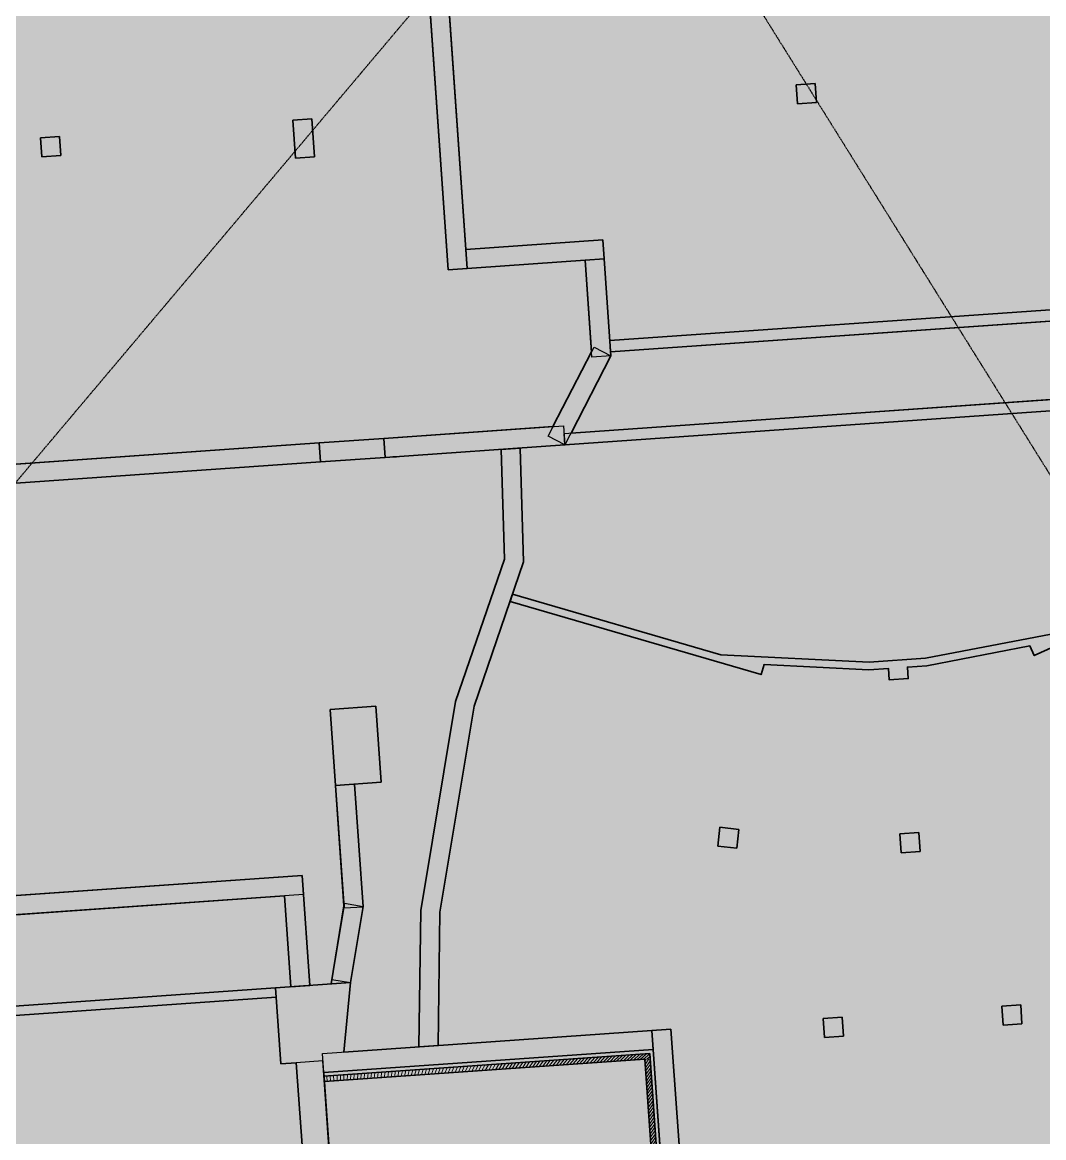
# Model space of a CAD drawing. Header units: millimetres. Extents: x 834311283 to 834708468, y 817882832 to 818197366.
# Drawn here: x 834537539 to 834564364, y 817984367 to 818013655 of the extents above; entities that cross this region are included whole.
import ezdxf

# ---------------------------------------------------------------- set-up
doc = ezdxf.new("R2010")
doc.units = ezdxf.units.MM
doc.header["$LTSCALE"] = 3
doc.linetypes.add('CENTER', pattern=[2, 1.25, -0.25, 0.25, -0.25])
for name, color, linetype, lineweight in [('Hatch (LTC&CB)', 252, 'Continuous', 35), ('UAJ-22INWA', 6, 'Continuous', 35), ('UAJ-22INWA-h', 251, 'Continuous', 9), ('UAJ-23FLOR-h', 251, 'Continuous', 9), ('UAJ-28STRU', 6, 'Continuous', 35)]:
    doc.layers.add(name, color=color, linetype=linetype, lineweight=lineweight)
doc.layers.add('UAJ-00XREF', color=7, linetype='Continuous')
doc.layers.add('void', color=7, linetype='CENTER')
doc.layers.add('UAJ-22INWA-$', color=32, linetype='Continuous', plot=False)

# ---------------------------------------------------------------- blocks, each defined once
blk = doc.blocks.new('*U254')
at = {"layer": 'UAJ-22INWA-h'}
h = blk.add_hatch(dxfattribs=at)
h.set_pattern_fill('ANSI31', color=256, scale=20)
h.set_pattern_definition([(45, (-59.99999925900175, -6215.944304486877), (-44.90128060534576, 44.90128060534577), [])])
h.paths.add_polyline_path([(7.62525900199762e-07, -6896.533223482136), (2.168904700283747e-07, 1680.588920017301), (140.0000000976812, 1680.588919743122), (140.0000011201538, -6896.533223398688)])
at = {"layer": 'UAJ-22INWA'}
for p, q in [((9.115375001300573e-07, -6896.533021899075), (7.622350836356872e-08, 1540.588919778883)), ((140.000000172187, 1680.588919821094), (140.0000011052526, -6896.533223340819))]:
    blk.add_line(p, q, dxfattribs=at)
blk = doc.blocks.new('*U257')
at = {"layer": 'UAJ-22INWA-h'}
h = blk.add_hatch(dxfattribs=at)
h.set_pattern_fill('ANSI31', color=256, scale=20)
h.set_pattern_definition([(45, (-59.99999594816677, -33989.24235968514), (-44.90128060534576, 44.90128060534577), [])])
h.paths.add_polyline_path([(2.189959616316628e-06, -18870.71563806882), (2.100291737860971e-06, -14118.52672059428), (140.0000019810824, -14118.52672086846), (140.0000025475875, -18870.71563798538)])
at = {"layer": 'UAJ-22INWA'}
for p, q in [((2.347315889784056e-06, -19010.71582690109), (1.951280149552421e-06, -14118.52711715787)), ((140.0000020555882, -14118.52672080248), (140.0000025326863, -18870.71563792751))]:
    blk.add_line(p, q, dxfattribs=at)
blk = doc.blocks.new('GBP-LB02_LEV-6.53')
at = {"layer": 'UAJ-23FLOR-h'}
h = blk.add_hatch(dxfattribs=at)
h.set_pattern_fill('EARTH', color=256, scale=180, angle=45)
h.set_pattern_definition([(48.99890852994428, (833819452.4835471, 817786003.3590384), (-112.7268621600291, 1612.510668041472), [1143, -1143]), (48.99890852994428, (833819129.0015101, 817786284.568502), (-112.7268621600291, 1612.510668041472), [1143, -1143]), (48.99890852994428, (833818805.5194733, 817786565.7779655), (-112.7268621600291, 1612.510668041472), [1143, -1143]), (138.9989085299443, (833818791.4286155, 817786767.341799), (-1612.510668041472, -112.7268621600291), [1143, -1143]), (138.9989085299443, (833819072.638079, 817787090.823836), (-1612.510668041472, -112.7268621600291), [1143, -1143]), (138.9989085299443, (833819353.8475426, 817787414.3058729), (-1612.510668041472, -112.7268621600291), [1143, -1143])])
h.paths.add_polyline_path([(834607546.489914, 818192773.8916651), (834673232.9368618, 818197365.8780692), (834691373.7887626, 817937868.569913), (834685588.4607487, 817937127.6430434), (834685105.737498, 817940896.857602), (834650587.6674813, 817936476.1289068), (834651070.3907301, 817932706.9143615), (834551919.0352749, 817920008.601796), (834482026.6875536, 817893354.505612), (834383075.7475835, 817886437.076049), (834441506.4995006, 817949096.3580177), (834458453.7500002, 817967379.2999998), (834478637.6000003, 817989841.6999999), (834483448.3000003, 817995421.2999997), (834489786.8000002, 818002934.0999999), (834500656.3000004, 818016266.1), (834508244.2000003, 818025929.9), (834515683.5000002, 818035708.4999999), (834523692.1500002, 818046595.75), (834532219.3000002, 818058623.75), (834546606.4000003, 818080041.6), (834556456.7000003, 818095618.3000001), (834568418.3000003, 818115665.3), (834578621.5500003, 818133890.65), (834588349.1000003, 818152374.5), (834599172.5000002, 818174435.3000001)])
h.paths.add_polyline_path([(834640304.9205754, 818055632.724982), (834646290.8670971, 818056051.8197085), (834642791.68405, 818105910.8518904), (834636806.9000093, 818105492.4693737), (834634251.8150861, 818142031.4177986), (834610016.1973183, 818140337.1580075), (834609788.3040171, 818143597.0764725), (834587768.8782567, 818140310.2094649), (834567220.9581476, 818104369.6835257), (834565437.03285, 818101393.3793707), (834564610.1881045, 818100023.5882319), (834562784.5789996, 818096938.6312524), (834556654.2675333, 818087090.8253415), (834555720.087261, 818085606.747942), (834554860.1115384, 818084257.5104698), (834550875.6697745, 818078006.2196822), (834545204.9353101, 818069586.3739132), (834542258.3943995, 818065225.6315111), (834541362.7922996, 818063899.7744757), (834537651.0516131, 818058368.7728037), (834531077.6581107, 818048811.4306496), (834524249.2454296, 818039614.411969), (834520784.8111324, 818034888.8899139), (834515055.3396788, 818027075.672479), (834507323.9410119, 818017200.0913588), (834503054.2627076, 818011761.6223992), (834508701.854493, 817930984.42202), (834535271.705267, 817933687.1625333), (834599034.8614085, 817940173.2834697), (834631909.3504056, 817943517.3124893), (834645776.1065576, 817944927.9001964), (834645137.4445837, 817954063.3931775), (834645032.8383249, 817955559.7412419), (834644307.9897524, 817965928.697765), (834644203.3835472, 817967425.0458288), (834643505.5806562, 817977406.6319067), (834643400.9743955, 817978902.9799666), (834642523.6623843, 817991452.5625781), (834642419.056123, 817992948.9106454), (834641155.0647764, 818011283.8032656), (834643398.9266214, 818011440.903013)], flags=16)
h.paths.add_polyline_path([(834450838.26049, 817950881.8800887), (834498826.0982957, 817954236.5978773), (834500064.56546, 817936519.6245999), (834506621.1639228, 817936977.9811146), (834507095.3787206, 817930194.5365381), (834500538.7478187, 817929736.1777552), (834500559.3027261, 817929436.8825322), (834452571.8298296, 817926082.1901612)], flags=16)
at = {"layer": 'UAJ-28STRU'}
blk.add_lwpolyline([(834544185.968053, 817988303.0894374), (834535325.5200508, 817987683.7096786), (834535342.9558331, 817987434.2846036), (834544203.4038353, 817988053.6643623)], close=True, dxfattribs=at)
at = {"layer": 'void', "ltscale": 5}
for p, q in [((834527642.2691246, 817990043.0857306), (834571659.9749207, 818042228.3907853)), ((834543430.2803084, 818035593.510351), (834575748.1531711, 817983793.0197552))]:
    blk.add_line(p, q, dxfattribs=at)
at = {"layer": 'UAJ-22INWA', "xscale": -0.9999999999999942, "rotation": 273.9988258721832}
blk.add_blockref('*U254', (834552351.3826966, 817986319.7477256), dxfattribs=at)
at = {"layer": 'UAJ-22INWA', "rotation": 183.9980555362655}
blk.add_blockref('*U257', (834555343.2444276, 817967612.1685325), dxfattribs=at)
blk = doc.blocks.new('*U534')
at = {"layer": 'UAJ-22INWA'}
for p, q in [((500.0000001064915, 1538.975925976554), (500.0000006002818, -3353.240062215615)), ((5.189463365553592e-07, -3853.240062035066), (1.145631065552409e-07, 1038.970695823996))]:
    blk.add_line(p, q, dxfattribs=at)
at = {"layer": 'UAJ-22INWA-$'}
blk.add_lwpolyline([(3.401324022433982e-07, -3353.240062273485), (2.337720843570423e-07, 1538.975926342388), (500.0000000319857, 1538.97592598476), (500.000000615183, -3353.240062273485)], close=True, dxfattribs=at)
blk = doc.blocks.new('*U535')
at = {"layer": 'UAJ-22INWA'}
for p, q in [((2.618187409026973e-07, -1446.29712398851), (-5.937563969339901e-07, 7230.789008505526)), ((499.999997737008, 6663.225316438734), (499.9999987121041, -1946.297123878629))]:
    blk.add_line(p, q, dxfattribs=at)
at = {"layer": 'UAJ-22INWA-$'}
blk.add_lwpolyline([(1.128071289713262e-07, -1446.297124226929), (-4.447447849997843e-07, 7230.789008696385), (499.9999976479128, 7230.789008338757), (499.9999986823017, -1446.297124226929)], close=True, dxfattribs=at)
blk = doc.blocks.new('*U496')
at = {"layer": 'UAJ-22INWA'}
for p, q in [((500.0000000783469, 2467.776755485359), (500.0000005531881, -2265.480322831978)), ((3.594730060231456e-07, -2265.48032249244), (-9.25106611826847e-09, 2187.427001382178))]:
    blk.add_line(p, q, dxfattribs=at)
at = {"layer": 'UAJ-22INWA-$'}
blk.add_lwpolyline([(2.10461394090089e-07, -2265.480322702582), (1.230503983151721e-07, 2467.776755652078), (500.0000000038411, 2467.776755592474), (500.0000005680893, -2265.480322404559)], close=True, dxfattribs=at)
blk = doc.blocks.new('*U499')
at = {"layer": 'UAJ-22INWA'}
for p, q in [((2.616515359861182e-07, -1444.894578345972), (-1.795000287086745e-06, 17557.55568224515)), ((499.9999983391102, 17057.5556816789), (500.0000004553666, -1444.894578526521))]:
    blk.add_line(p, q, dxfattribs=at)
at = {"layer": 'UAJ-22INWA-$'}
blk.add_lwpolyline([(1.126399240547471e-07, -1444.894578584391), (-1.616186352748628e-06, 17057.55568204474), (499.9999982646044, 17057.55568168711), (500.0000004702678, -1444.894578584391)], close=True, dxfattribs=at)
blk = doc.blocks.new('*U507')
at = {"layer": 'UAJ-22INWA'}
for p, q in [((2.11786186810059e-07, -776.5935474831799), (-3.897591228903514e-08, 2826.95210087278)), ((500.0000000951346, 2326.952100278498), (500.0000004353035, -1276.593547663727))]:
    blk.add_line(p, q, dxfattribs=at)
blk.add_lwpolyline([(9.257689725927776e-08, -1276.593547721598), (500.0000004502047, -1276.593547816966)], dxfattribs=at)
at = {"layer": 'UAJ-22INWA-$'}
blk.add_lwpolyline([(9.257689725927776e-08, -1276.593547721598), (1.398380220507534e-07, 2326.952100644331), (500.0000000206288, 2326.952100286703), (500.0000004502047, -1276.593547721598)], close=True, dxfattribs=at)
blk = doc.blocks.new('*U508')
at = {"layer": 'UAJ-22INWA'}
for p, q in [((2.300616481933245e-07, -1110.034438992301), (1.132172258238029e-07, 1300.263333484417)), ((500.0000002175254, 1300.263333357002), (500.0000004321053, -1249.764113710495))]:
    blk.add_line(p, q, dxfattribs=at)
at = {"layer": 'UAJ-22INWA-$'}
blk.add_lwpolyline([(8.937857387536496e-08, -1249.764113768365), (2.62228837755174e-07, 1300.263333722836), (500.0000001430196, 1300.263333365208), (500.0000004470065, -1249.764113768365)], close=True, dxfattribs=at)
blk = doc.blocks.new('*U510')
at = {"layer": 'UAJ-22INWA'}
for p, q in [((-6.921754902632159e-07, 6556.386593001919), (-1.413434489500703e-06, 14106.74509983684)), ((700.000007222213, 13606.74509915868), (700.0000079606438, 6864.320104142197))]:
    blk.add_line(p, q, dxfattribs=at)
at = {"layer": 'UAJ-22INWA-$'}
blk.add_lwpolyline([(-8.411871021962725e-07, 6556.386592791777), (-1.264422877511606e-06, 14106.74509910678), (700.0000071030037, 14106.74509916638), (700.0000080030763, 6556.386593209009)], close=True, dxfattribs=at)
blk = doc.blocks.new('*U512')
at = {"layer": 'UAJ-22INWA'}
for p, q in [((8.386368789930435e-07, -6284.9978580611), (-3.955982492627186e-07, 5568.516647189549)), ((499.9999979205704, 5568.516647360158), (499.9999992442125, -6284.997858821953))]:
    blk.add_line(p, q, dxfattribs=at)
blk.add_lwpolyline([(3.210482759641309e-06, 5568.516647146521), (500.0000017799712, 5568.516647349176)], dxfattribs=at)
at = {"layer": 'UAJ-22INWA-$'}
blk.add_lwpolyline([(6.896252671140246e-07, -6284.997859177846), (-2.465866373313474e-07, 5568.516647427968), (499.9999978460646, 5568.516647368363), (499.9999992591137, -6284.997858879823)], close=True, dxfattribs=at)
blk = doc.blocks.new('*U484')
at = {"layer": 'UAJ-22INWA'}
for p, q in [((-3.181862382516186e-07, 3419.137801681414), (-1.989769486883119e-07, 3919.137819634644)), ((499.9999999053313, 3919.137819814929), (499.9999998755288, 3419.137801827165))]:
    blk.add_line(p, q, dxfattribs=at)
for points in [[(3.407104060215715e-06, 3919.137819591615), (500.000003764732, 3919.137819794271)], [(-4.671978501846752e-07, 3419.137801471272), (499.99999989043, 3419.137801673927)]]:
    blk.add_lwpolyline(points, dxfattribs=at)
at = {"layer": 'UAJ-22INWA-$'}
blk.add_lwpolyline([(-4.671978501846752e-07, 3419.137801471272), (-4.996533675694081e-08, 3919.137819873062), (499.9999998308255, 3919.137819813458), (499.99999989043, 3419.137801769295)], close=True, dxfattribs=at)
blk = doc.blocks.new('*U488')
at = {"layer": 'UAJ-22INWA'}
for p, q in [((2.806471002188007e-07, -1604.240716043158), (2.568052934819321e-07, 95.75928334240542)), ((499.999998572974, 95.7592835130139), (499.9999986862227, -1604.240715925682))]:
    blk.add_line(p, q, dxfattribs=at)
at = {"layer": 'UAJ-22INWA-$'}
blk.add_lwpolyline([(1.316354882874293e-07, -1604.240716281576), (4.058169054133032e-07, 95.759283580824), (499.9999984984682, 95.75928352121936), (499.9999987011239, -1604.240715983552)], close=True, dxfattribs=at)
blk = doc.blocks.new('*U578')
at = {"layer": 'UAJ-22INWA'}
for p, q in [((-3.181862382516186e-07, 3419.137801681414), (-1.989769486883119e-07, 3919.137819634644)), ((999.9999981171864, 3919.137820112952), (999.9999980873839, 3419.137802125189))]:
    blk.add_line(p, q, dxfattribs=at)
for points in [[(3.407104060215715e-06, 3919.137819591615), (1000.000001976587, 3919.137820092294)], [(-4.671978501846752e-07, 3419.137801471272), (999.9999981022851, 3419.13780197195)]]:
    blk.add_lwpolyline(points, dxfattribs=at)
at = {"layer": 'UAJ-22INWA-$'}
blk.add_lwpolyline([(-4.671978501846752e-07, 3419.137801471272), (-4.996533675694081e-08, 3919.137819873062), (999.9999980426805, 3919.137820111481), (999.9999981022851, 3419.137802067318)], close=True, dxfattribs=at)
blk = doc.blocks.new('*U572')
at = {"layer": 'UAJ-22INWA'}
for p, q in [((500.0000002573131, 896.1848009881556), (500.0000004441156, -1315.537575504087)), ((2.629087703044576e-07, -1455.440041430779), (1.487830504074581e-07, 826.3926793230124))]:
    blk.add_line(p, q, dxfattribs=at)
at = {"layer": 'UAJ-22INWA-$'}
blk.add_lwpolyline([(1.13897158371401e-07, -1455.440041640921), (2.768709350675636e-07, 1177.43457160024), (500.0000001576616, 1177.434571540636), (500.000000471525, -1455.440041342898)], close=True, dxfattribs=at)
blk = doc.blocks.new('*U542')
at = {"layer": 'UAJ-22INWA'}
for p, q in [((-1.214699949519817e-06, 10939.63938784583), (-1.416943804260334e-06, 14106.72139693402)), ((499.999996895713, 14165.64510018861), (499.9999971909, 10939.36678555124))]:
    blk.add_line(p, q, dxfattribs=at)
at = {"layer": 'UAJ-22INWA-$'}
blk.add_lwpolyline([(-1.363711561452874e-06, 10939.63938763568), (-1.27144431871784e-06, 14165.645100232), (499.9999968212072, 14165.64510017239), (499.9999972057769, 10939.63938793371)], close=True, dxfattribs=at)
blk = doc.blocks.new('*U591')
at = {"layer": 'UAJ-22INWA'}
for p, q in [((9.012569534574204e-08, -6.030881815501743), (-1.586894886098432e-08, 2383.116360080895)), ((500.0000000884392, 2383.116359472584), (500.0000003285443, -506.0308816069703))]:
    blk.add_line(p, q, dxfattribs=at)
at = {"layer": 'UAJ-22INWA-$'}
blk.add_lwpolyline([(-5.888591658731457e-08, -6.030882025644587), (1.331426631168142e-07, 2383.116359540394), (500.0000000139333, 2383.116359480789), (500.0000002987419, -6.030881727621363)], close=True, dxfattribs=at)
blk = doc.blocks.new('*U592')
at = {"layer": 'UAJ-22INWA'}
for p, q in [((1.068052284832466e-06, -7959.47661054227), (1.092807053808542e-07, 1333.284798277869)), ((500.0000002135888, 1333.284798090554), (500.0000012915696, -8459.476610784906))]:
    blk.add_line(p, q, dxfattribs=at)
blk.add_lwpolyline([(3.715361714284882e-06, 1333.284798234841), (500.0000040729896, 1333.284798139474)], dxfattribs=at)
at = {"layer": 'UAJ-22INWA-$'}
blk.add_lwpolyline([(9.488429952853039e-07, -8459.476610841415), (2.582923173122254e-07, 1333.284798516287), (500.000000139083, 1333.284798158659), (500.0000013064708, -8459.476610841415)], close=True, dxfattribs=at)
blk = doc.blocks.new('*U610')
at = {"layer": 'UAJ-28STRU'}
for p, q in [((-500.0000057170106, -1200.000875551922), (-500.0000058362199, 800.0000336939219)), ((-499.9331984795301, 799.9999997437345), (700.0000000100472, 799.9999999999998)), ((699.9999999999995, 800.0000000216664), (700.0000001192091, -1200.000875402911)), ((700.000000176552, -1200.000875402911), (-500.0000057660402, -1200.000875659211))]:
    blk.add_line(p, q, dxfattribs=at)
blk = doc.blocks.new('*U606')
at = {"layer": 'UAJ-22INWA'}
for p, q in [((-1.36204150701673e-06, 12205.06721286742), (-1.427640374396147e-06, 14285.59072641631)), ((499.9999968956427, 14166.23450333286), (499.9999970470677, 12145.91943931731))]:
    blk.add_line(p, q, dxfattribs=at)
at = {"layer": 'UAJ-22INWA-$'}
blk.add_lwpolyline([(-1.507543885281848e-06, 12146.19204140176), (-1.271514577183552e-06, 14166.23450349917), (499.9999968211369, 14166.23450343957), (499.9999970619447, 12146.19204169978)], close=True, dxfattribs=at)
blk = doc.blocks.new('*U607')
at = {"layer": 'UAJ-22INWA'}
for p, q in [((1.474420002991287e-06, -11618.33576918556), (-9.17358990188255e-09, 2326.952100762676)), ((299.9999983069953, 2326.952100278498), (299.9999998799958, -11618.33576902648))]:
    blk.add_line(p, q, dxfattribs=at)
at = {"layer": 'UAJ-22INWA-$'}
blk.add_lwpolyline([(1.325408391039673e-06, -11618.33576908435), (1.398380220507534e-07, 2326.952100644331), (299.9999982324895, 2326.952100286703), (299.9999998948969, -11618.33576908435)], close=True, dxfattribs=at)
blk = doc.blocks.new('*U608')
at = {"layer": 'UAJ-22INWA'}
for p, q in [((1.794131719647744e-06, -14300.27252578582), (-9.17358990188255e-09, 2326.952100762676)), ((299.9999983232935, 2144.659996442937), (300.0000001834093, -14117.98008048736))]:
    blk.add_line(p, q, dxfattribs=at)
at = {"layer": 'UAJ-22INWA-$'}
blk.add_lwpolyline([(1.64512010769613e-06, -14300.27252568461), (1.398380220507534e-07, 2326.952100644331), (299.9999982324895, 2326.952100286703), (300.0000002146086, -14300.27252568461)], close=True, dxfattribs=at)
blk = doc.blocks.new('GBP-STR-B02-L2')
at = {"layer": 'UAJ-22INWA'}
for points in [[(834551793.4340831, 818002563.6620574), (834551790.8353758, 818002558.6243372)], [(834547268.6150613, 818002242.4864554), (834547368.3681974, 818002249.5086576)]]:
    blk.add_lwpolyline(points, dxfattribs=at)
at = {"layer": 'UAJ-28STRU'}
for p, q in [((834546159.0115638, 817988440.637717), (834544185.9680527, 817988303.0894372)), ((834544185.9680526, 817988303.0894372), (834544325.41737, 817986307.9568877)), ((834545986.2158815, 817986616.582598), (834546159.0115639, 817988440.6377171)), ((834546159.0456207, 817988440.9972266), (834546159.0280524, 817988440.9959986)), ((834544325.4173698, 817986307.9568877), (834544735.1324492, 817986336.5870324))]:
    blk.add_line(p, q, dxfattribs=at)
for points in [[(834550117.8982868, 818002441.6732045), (834550617.0860263, 818002476.570256), (834550705.4407942, 817999485.1073911), (834549405.6903392, 817995698.9370345), (834548506.6561728, 817990292.0264525), (834548457.2620579, 817986789.5553067), (834547956.7227542, 817986754.8394877), (834548007.2379582, 817990336.8055772), (834548919.279048, 817995821.9535177), (834550202.9723095, 817999561.349304)], [(834550414.4582367, 817998637.4758096), (834555881.6281652, 817997043.9862809), (834559783.2099353, 817996853.631514), (834561256.6640798, 817996956.6372591), (834565114.76968, 817997697.4283593), (834570286.262589, 818000026.7316711), (834570376.9896868, 817999848.2452966), (834564115.0239325, 817997026.9879701), (834564001.0744549, 817997279.9771351), (834561294.4796145, 817996758.7927477), (834560784.9638118, 817996723.173667), (834560805.8850642, 817996423.9040405), (834560307.1023787, 817996389.035287), (834560286.181126, 817996688.3049132), (834559773.289394, 817996652.4498731), (834557020.5054042, 817996791.9818245), (834556943.0660933, 817996526.2920532), (834550349.4482677, 817998448.101906), (834550414.4582381, 817998637.4758096)]]:
    blk.add_lwpolyline(points, close=True, dxfattribs=at)
at = {"layer": 'UAJ-22INWA'}
for name, p, rotation in [('*U499', (834548625.6643745, 818008597.5700175), 3.998908534104797), ('*U484', (834561809.5565757, 818011784.8457835), 93.99890853472759), ('*U578', (834548621.6781343, 818010361.6905949), 93.99890853472759), ('*U484', (834541961.2760348, 818010397.2973055), 93.99890853472759), ('*U507', (834551546.4972113, 818007353.3376979), 93.9989085243845), ('*U508', (834552411.8771237, 818006110.3976824), 3.998908534104797), ('*U607', (834555312.1086009, 818005160.6012298, 0.05805893878619037), 93.9989085243845), ('*U572', (834552330.6028, 818003605.0483899), 152.7143756406545), ('*U608', (834554112.1222297, 818002720.9000901), 93.9989085243845), ('*U496', (834549294.1979862, 818002885.3105181), 273.9989085337835), ('*U488', (834545468.7669513, 818002116.6637774), 93.99890848063487), ('*U512', (834539103.5445356, 818001671.6859139), 93.99890853423754), ('*U484', (834559704.8998307, 817991600.5907335), 83.85039535688942), ('*U484', (834564532.3266089, 817992122.5452814), 93.99890853472759), ('*U592', (834536488.9308245, 817990159.9667653), 93.99890852352523), ('*U484', (834567204.4790299, 817987597.966343), 93.99890853472759), ('*U484', (834562515.8467152, 817987270.194988), 93.99890853472759), ('*U535', (834552668.0875046, 817986582.4763865), 93.9989085243845), ('*U534', (834554183.3186313, 817985646.8962936), 3.998908534104797)]:
    blk.add_blockref(name, p, dxfattribs=dict(at, rotation=rotation))
for name, p, xscale, rotation in [('*U542', (834545003.6013149, 818004529.6255839), -1, 183.9989085304338), ('*U591', (834544429.4497039, 817990709.0243313), -1, 183.9989085304338), ('*U606', (834547988.7583494, 818002497.1035187), -0.9999999999999996, 170.5619997714739), ('*U510', (834544277.906634, 817992877.0113083), -1, 183.9989085304338)]:
    blk.add_blockref(name, p, dxfattribs=dict(at, xscale=xscale, rotation=rotation))
at = {"layer": 'UAJ-28STRU', "rotation": 3.998908522793271}
blk.add_blockref('*U610', (834546181.6017615, 817994848.5681362), dxfattribs=at)

msp = doc.modelspace()

# ---------------------------------------------------------------- hatches: boundary and pattern name
at = {"layer": 'Hatch (LTC&CB)'}
h = msp.add_hatch(color=256, dxfattribs=at)
h.dxf.hatch_style = 1
h.paths.add_polyline_path([(834559573.4371741, 818078677.8399037), (834559695.0756814, 818078866.3139815), (834553942.1014596, 818082817.2111235), (834550875.6736776, 818078006.2157004), (834545204.9392027, 818069586.3699163), (834541362.7955292, 818063899.7709482), (834537651.0555159, 818058368.7688218), (834531077.4654778, 818048811.1409165), (834524249.9406248, 818039613.5606796), (834520784.6588076, 818034889.0016383), (834514978.221307, 818026972.1957152), (834507323.8989643, 818017200.7446709), (834503054.262707, 818011761.6223993), (834508701.8544925, 817930984.4220201), (834645776.1065571, 817944927.9001966), (834645087.2963749, 817954780.900776), (834632967.232029, 817953933.6153294), (834631478.2610402, 817953723.487452), (834621964.2149237, 817953058.3826838), (834621522.3774838, 817959378.6828537), (834622806.1565553, 817959468.4288538), (834618963.4832495, 818014436.2860692), (834612647.1381927, 818019927.2116815), (834608843.876658, 818019661.6306973), (834608946.3383887, 818018195.4174135), (834608677.0481988, 818018176.5919555), (834608902.285401, 818014954.454745), (834601170.2576475, 818014413.942529), (834600936.6512012, 818017755.7659361), (834599410.3688987, 818017649.0728703), (834599319.7422287, 818018970.7371502), (834594177.1680617, 818018611.2319504), (834593966.5653642, 818021623.8154658), (834594708.1177104, 818021675.6454707), (834594587.3647605, 818023402.6788216), (834592085.172055, 818023227.7796949), (834592547.1778132, 818016618.355669), (834580103.5568867, 818015748.451149), (834579617.3731202, 818022703.2341713), (834578992.6807954, 818022659.5633892), (834577313.5740993, 818046678.5227253), (834552648.1772562, 818044954.2785891), (834552163.5868412, 818051887.0528865), (834556024.7042569, 818052156.9746287), (834555752.4969037, 818056050.7871158), (834562550.9641379, 818056526.0521065), (834562440.0816244, 818058112.1810652), (834556519.4718986, 818057698.2850455), (834555494.6509069, 818072357.9211797)])

# ---------------------------------------------------------------- block references
at = {"layer": 'UAJ-00XREF'}
for name in ['GBP-LB02_LEV-6.53', 'GBP-STR-B02-L2']:
    msp.add_blockref(name, (0, 0), dxfattribs=at)

doc.saveas('drawing.dxf')
